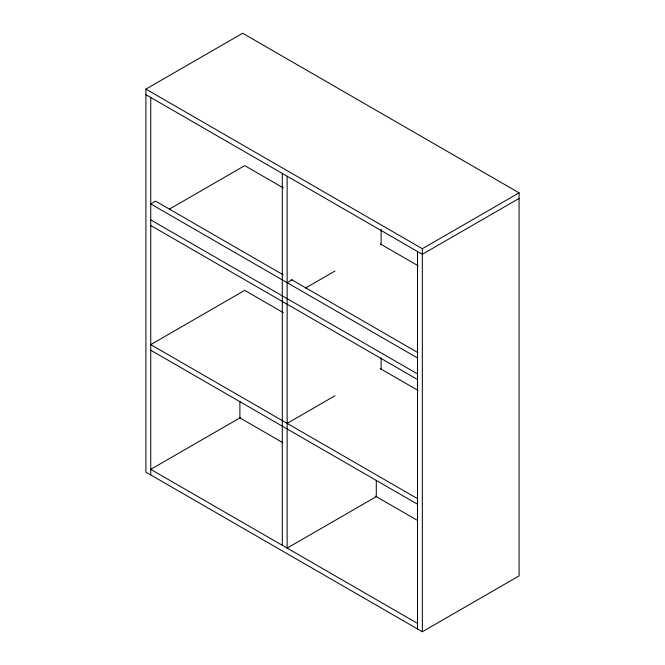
<?xml version="1.0" encoding="UTF-8"?>
<svg xmlns="http://www.w3.org/2000/svg" width="665" height="665" viewBox="0 0 665 665"><rect width="100%" height="100%" fill="white"/><g stroke="black" fill="none" stroke-linecap="round" stroke-linejoin="round"><path stroke-width="1" d="M145.909 89.11L242.659 33.25L519.091 192.85L519.091 575.89L422.341 631.75L145.909 472.15L145.909 89.11L422.341 248.71L519.091 192.85M169.542 209.051L244.728 165.635L283.357 187.937M287.139 282.692L291.977 279.899M305.41 288.103L334.969 271.037M519.091 198.436L422.341 254.296L145.909 94.696M240.331 417.637L150.747 469.357L417.504 623.371M287.139 423.381L334.969 395.766M376.656 496.431L287.139 548.11L287.139 176.242M380.355 243.939L418.077 265.717M283.124 274.786L155.585 201.146L150.747 203.939L417.504 357.953M291.204 279.45L417.853 352.566M150.747 219.899L417.504 373.913M150.747 225.485L417.504 379.499M283.357 312.666L244.728 290.364L150.747 344.628L417.504 498.642M380.355 368.668L418.077 390.446M150.747 350.214L417.504 504.228M283.007 442.782L239.89 417.886L239.89 401.544M375.517 496.19L417.736 520.562M422.341 248.71L422.341 631.75M417.504 251.503L417.504 628.957M381.128 229.275L381.128 244.803M381.128 357.77L381.128 369.84M376.29 480.296L376.29 496.639M282.301 173.449L282.301 545.317M150.747 97.489L150.747 474.943"/></g></svg>
